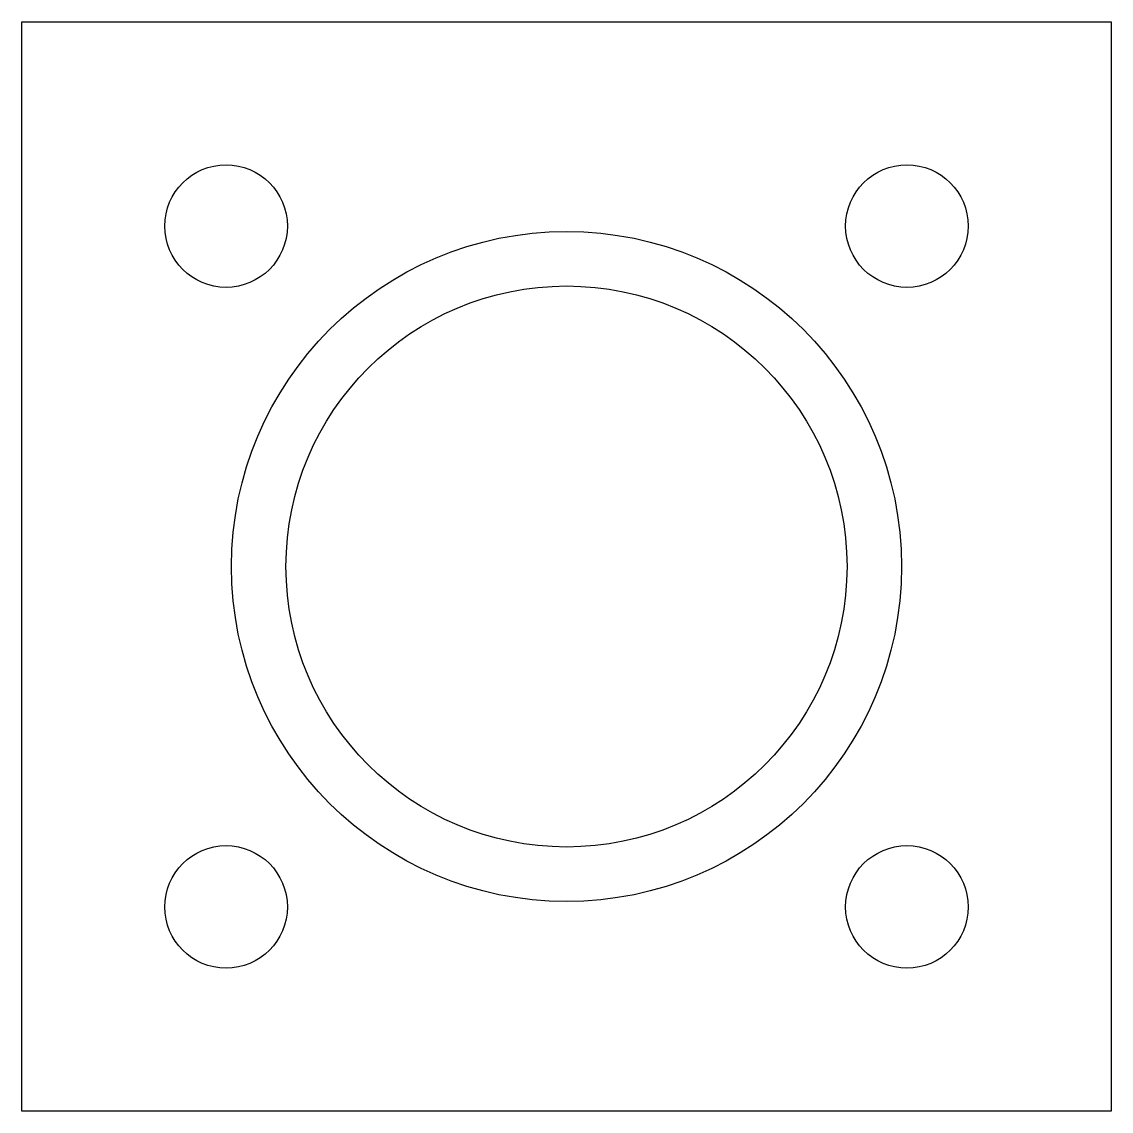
# Model space of a CAD drawing. Header units: millimetres. Extents: x -20 to 20, y -20 to 20.
import ezdxf

# ---------------------------------------------------------------- set-up
doc = ezdxf.new("R2010")
doc.units = ezdxf.units.MM
doc.layers.get('0').update_dxf_attribs({"linetype": 'CONTINUOUS'})

msp = doc.modelspace()

# ---------------------------------------------------------------- linework, layer by layer
msp.add_lwpolyline([(20, -20), (-20, -20), (-20, 20), (20, 20)], close=True)
for centre, radius in [((-12.5, 12.5), 2.25), ((12.5, 12.5), 2.25), ((0, 0), 12.3), ((0, 0), 10.3), ((-12.5, -12.5), 2.25), ((12.5, -12.5), 2.25)]:
    msp.add_circle(centre, radius)

doc.saveas('drawing.dxf')
